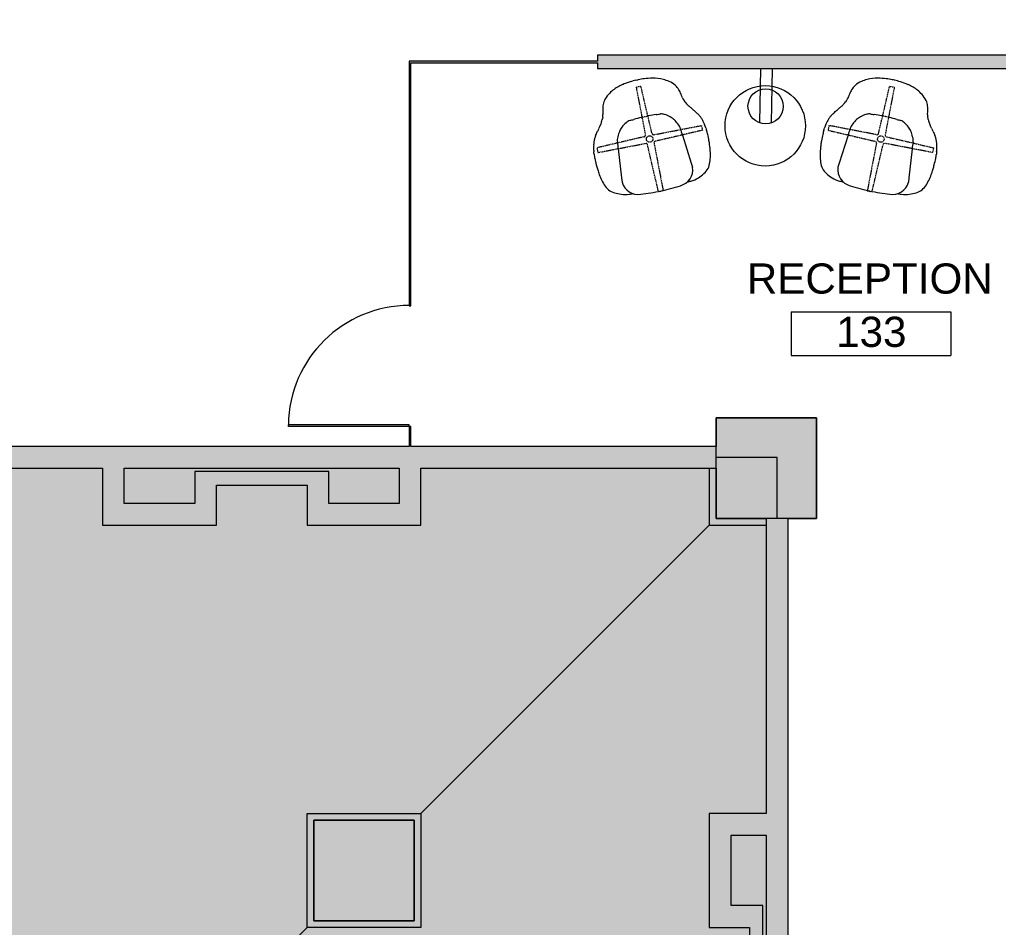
# Model space of a CAD drawing. Header units: inches. Extents: x 1 to 3682, y -575 to 495.
# Drawn here: x 1253 to 1545, y -209.4 to 61.4 of the extents above; entities that cross this region are included whole.
import ezdxf

# ---------------------------------------------------------------- set-up
doc = ezdxf.new("R2010")
doc.units = ezdxf.units.IN
doc.header["$MEASUREMENT"] = 0
doc.linetypes.add('Dash', pattern=[0.25, 0.125, -0.125])
for name, color, linetype, lineweight in [('1900 Gallows 2nd Floor_For Revit_dwg', 8, 'Continuous', 9), ('A-ANNO-NOTE', 131, 'Continuous', 20), ('A-AREA-IDEN', 2, 'Continuous', 20), ('A-Cols-Bldg', 7, 'Continuous', 9), ('A-DETL-GENF', 92, 'Continuous', 9), ('A-DETL-MEDM', 33, 'Continuous', 9), ('A-DOOR', 31, 'Continuous', 13), ('A-WALL', 113, 'Continuous', 50), ('A-Wall-Bldg', 7, 'Continuous', 9), ('A-WALL-PATT', 111, 'Continuous', 13), ('I-FURN', 30, 'Continuous', 9), ('I-FURN-HDLN', 30, 'Continuous', 9), ('I-WALL', 2, 'Continuous', 13), ('PE0', 7, 'Continuous', 9)]:
    doc.layers.add(name, color=color, linetype=linetype, lineweight=lineweight)
doc.styles.add('Arial', font='arial.ttf', dxfattribs={"height": 9})

# ---------------------------------------------------------------- blocks, each defined once
blk = doc.blocks.new('Single-Glass - No Frame - 36_ x 96_-1520974-New Construction - Tel_Data_Elec Plan')
at = {"layer": 'A-DOOR', "color": 250, "lineweight": 20}
for p, q in [((17.5, -0.25), (17.5, -36.31)), ((18, -0.25), (17.5, -0.25)), ((18, -0.25), (18, -36.31)), ((18, -36.31), (17.5, -36.31))]:
    blk.add_line(p, q, dxfattribs=at)
at = {"layer": 'A-DOOR', "lineweight": 9}
blk.add_arc((18, -0.25), 36.07, 180, 269.2057, dxfattribs=at)
blk = doc.blocks.new('Chairs - Lounge 5-1532789-New Construction - Tel_Data_Elec Plan')
at = {"layer": 'I-FURN'}
for p, q in [((-10.62, 9.62), (-10.76, 10.91)), ((-9.77, 0.87), (-10.62, 9.62)), ((9.78, 0.87), (10.62, 9.62)), ((10.62, 9.62), (10.77, 10.91)), ((-0.35, -18.02), (0, -18.02)), ((0, -18.02), (0.36, -18.02))]:
    blk.add_line(p, q, dxfattribs=at)
for centre, radius, start, end in [((-9.05, 6.89), 7.94, 92.6826, 110.2846), ((-5.77, 10.54), 5.01, 93.2411, 175.7892), ((3.4, -161.26), 176.55, 93.7723, 94.1623), ((0.9, -61.11), 76.97, 90.6716, 95.1866), ((-0.9, -61.11), 76.97, 84.8134, 89.3284), ((5.77, 10.54), 5.01, 4.2108, 86.7589), ((-3.39, -161.26), 176.55, 85.8377, 86.2277), ((9.05, 6.89), 7.94, 69.7154, 87.3174), ((-10.5, 8.55), 5.96, 141.7667, 160.9253), ((-10.99, 8.55), 5.58, 118.3281, 138.6533), ((-7.24, 2.51), 12.68, 111.0664, 120.2916), ((7.25, 2.51), 12.68, 59.7084, 68.9336), ((11, 8.55), 5.58, 41.3467, 61.6719), ((10.5, 8.55), 5.96, 19.0747, 38.2333), ((3.01, 3.88), 20.25, 160.9253, 166.3571), ((-3, 3.88), 20.25, 13.6429, 19.0747), ((12.18, 3.21), 29.38, 173.0766, 175.5857), ((2.72, 4.44), 19.85, 167.7343, 173.2992), ((-2.72, 4.44), 19.85, 6.7008, 12.2657), ((-12.17, 3.21), 29.38, 4.4143, 6.9234), ((19.68, 2.7), 36.9, 177.6984, 180.6951), ((18.73, 2.7), 35.95, 175.5783, 177.6291), ((-18.72, 2.7), 35.95, 2.3709, 4.4217), ((-19.68, 2.7), 36.9, 359.3049, 2.3016), ((-6.26, 2.1), 10.96, 179.1721, 185.9078), ((-50.12, -2.44), 33.14, 4.6808, 5.9078), ((-8.65, 0.96), 8.47, 184.6808, 192.6918), ((-19.32, -0.95), 9.72, 359.2667, 10.7888), ((19.32, -0.95), 9.72, 169.2112, 180.7333), ((8.65, 0.96), 8.47, 347.3082, 355.3192), ((50.13, -2.44), 33.14, 174.0922, 175.3192), ((6.26, 2.1), 10.96, 354.0922, 0.8279), ((-3.99, 1.63), 13.17, 191.1033, 195.2287), ((-6.68, 0.88), 10.38, 195.109, 200.352), ((-9.38, -0.13), 7.5, 200.2899, 207.5282), ((-6.83, -1.11), 2.77, 179.2667, 213.6939), ((-1.84, 0.4), 7.9, 202.6605, 215.2428), ((1.85, 0.4), 7.9, 324.7572, 337.3395), ((6.84, -1.11), 2.77, 326.3061, 0.7333), ((9.38, -0.13), 7.5, 332.4718, 339.7101), ((6.68, 0.88), 10.38, 339.648, 344.891), ((4, 1.63), 13.17, 344.7713, 348.8967), ((-9.63, -0.27), 7.22, 207.517, 214.8973), ((-75.32, -48.99), 74.57, 35.7626, 36.7288), ((22.1, 20.9), 45.32, 215.4857, 216.8552), ((-2.06, 0.44), 7.75, 216.405, 226.8798), ((-3.05, -0.53), 6.36, 227.3982, 243.7253), ((3.05, -0.53), 6.36, 296.2747, 312.6018), ((2.06, 0.44), 7.75, 313.1202, 323.595), ((-22.1, 20.9), 45.32, 323.1448, 324.5143), ((75.32, -48.99), 74.57, 143.2712, 144.2374), ((9.63, -0.27), 7.22, 325.1027, 332.483), ((90.74, 72.35), 131.11, 216.8552, 217.307), ((-20.47, -12.41), 8.73, 30.4878, 37.4014), ((-19.69, -11.73), 7.71, 23.3603, 29.0788), ((-9.14, -7.5), 3.67, 198.5804, 208.6644), ((-4, -2.81), 3.91, 241.4221, 259.5431), ((-6.59, -60.09), 53.47, 86.5847, 87.9766), ((-1.28, 14.25), 21.07, 264.2082, 270.411), ((1.29, 14.25), 21.07, 269.589, 275.7918), ((6.6, -60.09), 53.47, 92.0234, 93.4153), ((4, -2.81), 3.91, 280.4569, 298.5779), ((9.14, -7.5), 3.67, 331.3356, 341.4196), ((19.69, -11.73), 7.71, 150.9212, 156.6397), ((20.48, -12.41), 8.73, 142.5986, 149.5122), ((-90.74, 72.35), 131.11, 322.693, 323.1448), ((-13.84, -10.16), 1.73, 4.4573, 31.3263), ((46.9, -3.44), 59.38, 186.3688, 186.6609), ((0.77, -8.8), 12.94, 186.7934, 190.4078), ((-1.51, -9.17), 10.63, 190.6568, 198.6837), ((1.51, -9.17), 10.63, 341.3163, 349.3432), ((-0.77, -8.8), 12.94, 349.5922, 353.2066), ((-46.9, -3.44), 59.38, 353.3391, 353.6312), ((13.84, -10.16), 1.73, 148.6737, 175.5427), ((-7.11, -11.26), 4.65, 196.361, 217.0092), ((-4.85, -9.38), 7.59, 218.1009, 234.5863), ((4.86, -9.38), 7.59, 305.4137, 321.8991), ((7.12, -11.26), 4.65, 322.9908, 343.639), ((-3.85, -8.5), 8.89, 232.637, 244.4237), ((-1.43, -3.02), 14.89, 245.1103, 257.7764), ((1.43, -3.02), 14.89, 282.2236, 294.8897), ((3.86, -8.5), 8.89, 295.5763, 307.363), ((-0.95, -1.12), 16.84, 257.5389, 265.9103), ((-0.21, 0.89), 18.91, 264.1249, 269.5784), ((0.22, 0.89), 18.91, 270.4216, 275.8751), ((0.95, -1.12), 16.84, 274.0897, 282.4611)]:
    blk.add_arc(centre, radius, start, end, dxfattribs=at)
at = {"layer": 'I-FURN-HDLN', "linetype": 'Dash'}
for p, q in [((-0.72, 15.94), (-1.01, 1.43)), ((0.72, 15.94), (-0.72, 15.94)), ((1.01, 1.43), (0.72, 15.94)), ((-15.94, 0.72), (-1.44, 1.01)), ((-15.94, -0.72), (-15.94, 0.72)), ((15.94, 0.72), (1.44, 1.01)), ((15.94, -0.72), (15.94, 0.72)), ((-1.44, -1.01), (-15.94, -0.72)), ((-0.72, -15.94), (-1.01, -1.43)), ((1.01, -1.43), (0.72, -15.94)), ((1.44, -1.01), (15.94, -0.72)), ((-1.13, -6.82), (0, -6.84)), ((0, -6.84), (1.14, -6.82)), ((0.72, -15.94), (-0.72, -15.94))]:
    blk.add_line(p, q, dxfattribs=at)
blk.add_circle((0, 0), 0.97, dxfattribs=at)
for centre, radius, start, end in [((-1.45, 1.45), 0.439, 271.6155, 358.3845), ((1.45, 1.45), 0.439, 181.5872, 268.4379), ((-1.47, -1.47), 0.462, 4.1793, 85.8041), ((1.45, -1.45), 0.439, 91.5621, 178.4128)]:
    blk.add_arc(centre, radius, start, end, dxfattribs=at)
blk = doc.blocks.new('Table - Circle - Adjustable Size - Table - Circle - Adjustable Size-643180-New Construction - Tel_Data_Elec Plan')
at = {"layer": 'I-FURN'}
blk.add_circle((0, 0), 12, dxfattribs=at)
blk = doc.blocks.new('Chairs - Lounge 5-553627-New Construction - Tel_Data_Elec Plan')
at = {"layer": 'I-FURN'}
for p, q in [((-0.35, 18.02), (0, 18.02)), ((0, 18.02), (0.36, 18.02)), ((-9.77, -0.87), (-10.62, -9.62)), ((9.78, -0.87), (10.62, -9.62)), ((-10.62, -9.62), (-10.76, -10.91)), ((10.62, -9.62), (10.77, -10.91))]:
    blk.add_line(p, q, dxfattribs=at)
for centre, radius, start, end in [((-1.43, 3.02), 14.89, 102.2236, 114.8897), ((-0.95, 1.12), 16.84, 94.0897, 102.4611), ((-0.21, -0.89), 18.91, 90.4216, 95.8751), ((0.22, -0.89), 18.91, 84.1249, 89.5784), ((0.95, 1.12), 16.84, 77.5389, 85.9103), ((1.43, 3.02), 14.89, 65.1103, 77.7764), ((-4.85, 9.38), 7.59, 125.4137, 141.8991), ((-3.85, 8.5), 8.89, 115.5763, 127.363), ((3.86, 8.5), 8.89, 52.637, 64.4237), ((4.86, 9.38), 7.59, 38.1009, 54.5863), ((-1.51, 9.17), 10.63, 161.3163, 169.3432), ((-7.11, 11.26), 4.65, 142.9908, 163.639), ((7.12, 11.26), 4.65, 16.361, 37.0092), ((1.51, 9.17), 10.63, 10.6568, 18.6837), ((-9.14, 7.5), 3.67, 151.3356, 161.4196), ((-13.84, 10.16), 1.73, 328.6737, 355.5427), ((46.9, 3.44), 59.38, 173.3391, 173.6312), ((0.77, 8.8), 12.94, 169.5922, 173.2066), ((-0.77, 8.8), 12.94, 6.7934, 10.4078), ((-46.9, 3.44), 59.38, 6.3688, 6.6609), ((13.84, 10.16), 1.73, 184.4573, 211.3263), ((9.14, 7.5), 3.67, 18.5804, 28.6644), ((22.1, -20.9), 45.32, 143.1448, 144.5143), ((90.74, -72.35), 131.11, 142.693, 143.1448), ((-20.47, 12.41), 8.73, 322.5986, 329.5122), ((-19.69, 11.73), 7.71, 330.9212, 336.6397), ((-3.05, 0.53), 6.36, 116.2747, 132.6018), ((-4, 2.81), 3.91, 100.4569, 118.5779), ((-6.59, 60.09), 53.47, 272.0234, 273.4153), ((-1.28, -14.25), 21.07, 89.589, 95.7918), ((1.29, -14.25), 21.07, 84.2082, 90.411), ((6.6, 60.09), 53.47, 266.5847, 267.9766), ((4, 2.81), 3.91, 61.4221, 79.5431), ((3.05, 0.53), 6.36, 47.3982, 63.7253), ((19.69, 11.73), 7.71, 203.3603, 209.0788), ((20.48, 12.41), 8.73, 210.4878, 217.4014), ((-90.74, -72.35), 131.11, 36.8552, 37.307), ((-22.1, -20.9), 45.32, 35.4857, 36.8552), ((-9.38, 0.13), 7.5, 152.4718, 159.7101), ((-9.63, 0.27), 7.22, 145.1027, 152.483), ((-75.32, 48.99), 74.57, 323.2712, 324.2374), ((-1.84, -0.4), 7.9, 144.7572, 157.3395), ((-2.06, -0.44), 7.75, 133.1202, 143.595), ((2.06, -0.44), 7.75, 36.405, 46.8798), ((1.85, -0.4), 7.9, 22.6605, 35.2428), ((75.32, 48.99), 74.57, 215.7626, 216.7288), ((9.63, 0.27), 7.22, 27.517, 34.8973), ((9.38, 0.13), 7.5, 20.2899, 27.5282), ((-8.65, -0.96), 8.47, 167.3082, 175.3192), ((-3.99, -1.63), 13.17, 164.7713, 168.8967), ((-6.68, -0.88), 10.38, 159.648, 164.891), ((-19.32, 0.95), 9.72, 349.2112, 0.7333), ((-6.83, 1.11), 2.77, 146.3061, 180.7333), ((6.84, 1.11), 2.77, 359.2667, 33.6939), ((19.32, 0.95), 9.72, 179.2667, 190.7888), ((6.68, -0.88), 10.38, 15.109, 20.352), ((4, -1.63), 13.17, 11.1033, 15.2287), ((8.65, -0.96), 8.47, 4.6808, 12.6918), ((-6.26, -2.1), 10.96, 174.0922, 180.8279), ((19.68, -2.7), 36.9, 179.3049, 182.3016), ((-50.12, 2.44), 33.14, 354.0922, 355.3192), ((50.13, 2.44), 33.14, 184.6808, 185.9078), ((6.26, -2.1), 10.96, 359.1721, 5.9078), ((-19.68, -2.7), 36.9, 357.6984, 0.6951), ((18.73, -2.7), 35.95, 182.3709, 184.4217), ((12.18, -3.21), 29.38, 184.4143, 186.9234), ((-12.17, -3.21), 29.38, 353.0766, 355.5857), ((-18.72, -2.7), 35.95, 355.5783, 357.6291), ((2.72, -4.44), 19.85, 186.7008, 192.2657), ((3.01, -3.88), 20.25, 193.6429, 199.0747), ((-3, -3.88), 20.25, 340.9253, 346.3571), ((-2.72, -4.44), 19.85, 347.7343, 353.2992), ((-10.5, -8.55), 5.96, 199.0747, 218.2333), ((-5.77, -10.54), 5.01, 184.2108, 266.7589), ((5.77, -10.54), 5.01, 273.2411, 355.7892), ((10.5, -8.55), 5.96, 321.7667, 340.9253), ((-10.99, -8.55), 5.58, 221.3467, 241.6719), ((-7.24, -2.51), 12.68, 239.7084, 248.9336), ((-9.05, -6.89), 7.94, 249.7154, 267.3174), ((9.05, -6.89), 7.94, 272.6826, 290.2846), ((7.25, -2.51), 12.68, 291.0664, 300.2916), ((11, -8.55), 5.58, 298.3281, 318.6533), ((3.4, 161.26), 176.55, 265.8377, 266.2277), ((0.9, 61.11), 76.97, 264.8134, 269.3284), ((-0.9, 61.11), 76.97, 270.6716, 275.1866), ((-3.39, 161.26), 176.55, 273.7723, 274.1623)]:
    blk.add_arc(centre, radius, start, end, dxfattribs=at)
at = {"layer": 'I-FURN-HDLN', "linetype": 'Dash'}
for p, q in [((-0.72, 15.94), (-1.01, 1.43)), ((0.72, 15.94), (-0.72, 15.94)), ((1.01, 1.43), (0.72, 15.94)), ((-1.13, 6.82), (0, 6.84)), ((0, 6.84), (1.14, 6.82)), ((-1.44, 1.01), (-15.94, 0.72)), ((-15.94, 0.72), (-15.94, -0.72)), ((1.44, 1.01), (15.94, 0.72)), ((15.94, 0.72), (15.94, -0.72)), ((-15.94, -0.72), (-1.44, -1.01)), ((-0.72, -15.94), (-1.01, -1.43)), ((1.01, -1.43), (0.72, -15.94)), ((15.94, -0.72), (1.44, -1.01)), ((0.72, -15.94), (-0.72, -15.94))]:
    blk.add_line(p, q, dxfattribs=at)
blk.add_circle((0, 0), 0.97, dxfattribs=at)
for centre, radius, start, end in [((-1.47, 1.47), 0.462, 274.1959, 355.8207), ((1.45, 1.45), 0.439, 181.5872, 268.4379), ((-1.45, -1.45), 0.439, 1.6155, 88.3845), ((1.45, -1.45), 0.439, 91.5621, 178.4128)]:
    blk.add_arc(centre, radius, start, end, dxfattribs=at)
blk = doc.blocks.new('1900 Gallows 2nd Floor_For Revit_dwg-1510351-New Construction - Tel_Data_Elec Plan')
at = {"layer": 'A-Cols-Bldg', "flags": 128}
for points in [[(1357, 1210.19), (1357, 1218.69), (1387, 1218.69)], [(1387, 1218.69), (1387, 1188.69), (1378.5, 1188.69)], [(1372, 1188.69), (1357, 1188.69), (1357, 1203.69)]]:
    blk.add_lwpolyline(points, dxfattribs=at)
for points in [[(1235, 1100.69), (1269, 1100.69), (1269, 1066.69), (1235, 1066.69)], [(1237, 1098.69), (1267, 1098.69), (1267, 1068.69), (1237, 1068.69)]]:
    blk.add_lwpolyline(points, close=True, dxfattribs=at)
at = {"layer": 'A-Wall-Bldg', "flags": 128}
blk.add_lwpolyline([(1355, 1203.69), (1355, 1186.69), (1372, 1186.69)], dxfattribs=at)
at = {"layer": 'PE0'}
for p, q in [((1269, 1100.69), (1355, 1186.69)), ((1029, 860.69), (1235, 1066.69))]:
    blk.add_line(p, q, dxfattribs=at)
blk = doc.blocks.new('FORM Room Tag - Name _ Number-61107-New Construction - Tel_Data_Elec Plan')
at = {"layer": 'A-AREA-IDEN'}
for p, q in [((-0.2444, -0.0231), (-0.2444, -0.1589)), ((-0.2444, -0.0231), (0.2515, -0.0231)), ((0.2515, -0.0231), (0.2515, -0.1589)), ((-0.2444, -0.1589), (0.2515, -0.1589))]:
    blk.add_line(p, q, dxfattribs=at)

msp = doc.modelspace()

# ---------------------------------------------------------------- hatches: boundary and pattern name
at = {"layer": 'A-DETL-GENF'}
h = msp.add_hatch(color=55, dxfattribs=at)
h.paths.add_polyline_path([(1490.76, -567.44), (1490.76, -537.44), (1460.76, -537.44), (1460.76, -567.44), (1482.26, -567.44)], flags=0)
h.paths.add_polyline_path([(1370.76, -567.44), (1370.76, -537.44), (1340.76, -537.44), (1340.76, -567.44)], flags=0)
h.paths.add_polyline_path([(980.76, -567.44), (1010.76, -567.44), (1010.76, -537.44), (980.76, -537.44)], flags=0)
h.paths.add_polyline_path([(1100.76, -567.44), (1130.76, -567.44), (1130.76, -537.44), (1100.76, -537.44), (1100.76, -554.75)], flags=0)
h.paths.add_polyline_path([(1370.76, -447.44), (1370.76, -417.44), (1340.76, -417.44), (1340.76, -447.44)], flags=0)
h.paths.add_polyline_path([(2570.76, -447.44), (2570.76, -398.44), (2540.76, -398.44), (2540.76, -447.44)], flags=0)
h.paths.add_polyline_path([(1002.26, -447.44), (1010.76, -447.44), (1010.76, -417.44), (980.76, -417.44), (980.76, -447.44), (995.76, -447.44)], flags=0)
h.paths.add_polyline_path([(1130.76, -447.44), (1130.76, -417.44), (1100.76, -417.44), (1100.76, -447.44)], flags=0)
h.paths.add_polyline_path([(2450.76, -447.44), (2450.76, -424.44), (2420.76, -424.44), (2420.76, -447.44), (2424.76, -447.44)], flags=0)
h.paths.add_polyline_path([(2690.76, -447.44), (2690.76, -424.44), (2660.76, -424.44), (2660.76, -447.44), (2664.76, -447.44)], flags=0)
h.paths.add_polyline_path([(2810.76, -447.44), (2810.76, -417.44), (2780.76, -417.44), (2780.76, -447.44)], flags=0)
h.paths.add_polyline_path([(1730.76, -447.44), (1730.76, -424.44), (1700.76, -424.44), (1700.76, -447.44), (1704.76, -447.44)], flags=0)
h.paths.add_polyline_path([(1850.76, -447.44), (1850.76, -398.44), (1820.76, -398.44), (1820.76, -447.44)], flags=0)
h.paths.add_polyline_path([(1944.76, -447.44), (1970.76, -447.44), (1970.76, -424.44), (1940.76, -424.44), (1940.76, -447.44)], flags=0)
h.paths.add_polyline_path([(2090.76, -447.44), (2090.76, -398.44), (2060.76, -398.44), (2060.76, -447.44)], flags=0)
h.paths.add_polyline_path([(2210.76, -447.44), (2210.76, -424.44), (2180.76, -424.44), (2180.76, -447.44), (2184.76, -447.44)], flags=0)
h.paths.add_polyline_path([(2330.76, -447.44), (2330.76, -398.44), (2300.76, -398.44), (2300.76, -447.44)], flags=0)
h.paths.add_polyline_path([(1460.76, -447.44), (1490.76, -447.44), (1490.76, -417.44), (1460.76, -417.44)], flags=0)
h.paths.add_polyline_path([(1610.76, -447.44), (1610.76, -398.44), (1580.76, -398.44), (1580.76, -447.44)], flags=0)
h.paths.add_polyline_path([(2787.76, -327.44), (2810.76, -327.44), (2810.76, -297.44), (2787.76, -297.44)], flags=0)
h.paths.add_polyline_path([(1369.26, -207.44), (1370.76, -207.44), (1370.76, -177.44), (1340.76, -177.44), (1340.76, -207.44), (1366.26, -207.44)], flags=0)
h.paths.add_polyline_path([(2787.85, -207.44), (2810.76, -207.44), (2810.76, -177.44), (2761.76, -177.44), (2761.76, -207.44)], flags=0)
h.paths.add_polyline_path([(1130.76, -207.44), (1130.76, -177.44), (1100.76, -177.44), (1100.76, -207.44)], flags=0)
h.paths.add_polyline_path([(2544.76, -185.44), (2547.76, -185.44), (2547.76, -155.82), (2519.76, -155.82), (2519.76, -185.44), (2540.76, -185.44)], flags=0)
h.paths.add_polyline_path([(2300.76, -184.44), (2341.76, -184.44), (2341.76, -160.44), (2299.76, -160.44), (2299.76, -184.44)], flags=0)
h.paths.add_polyline_path([(2059.76, -184.44), (2087.76, -184.44), (2087.76, -160.44), (2059.76, -160.44), (2059.76, -180.69)], flags=0)
h.paths.add_polyline_path([(1824.76, -184.44), (1847.76, -184.44), (1847.76, -160.44), (1820.26, -160.44), (1820.26, -184.44), (1824.26, -184.44)], flags=0)
h.paths.add_polyline_path([(1604.51, -184.44), (1607.76, -184.44), (1607.76, -158.19), (1580.26, -158.19), (1580.26, -184.44)], flags=0)
h.paths.add_polyline_path([(1490.76, -87.44), (1490.76, -57.44), (1460.76, -57.44), (1460.76, -87.44), (1482.26, -87.44)], flags=0)
h.paths.add_polyline_path([(989.26, -87.44), (1010.76, -87.44), (1010.76, -57.44), (980.76, -57.44), (980.76, -87.44), (988.51, -87.44)], flags=0)
h.paths.add_polyline_path([(2810.76, -87.44), (2810.76, -57.44), (2787.76, -57.44), (2787.76, -87.44), (2787.85, -87.44)], flags=0)
h.paths.add_polyline_path([(2761.76, 32.56), (2810.76, 32.56), (2810.76, 62.56), (2761.76, 62.56)], flags=0)
h.paths.add_polyline_path([(2307.26, 112.18), (2327.76, 112.18), (2327.76, 136.18), (2303.76, 136.18), (2303.76, 112.18)], flags=0)
h.paths.add_polyline_path([(2547.76, 112.18), (2547.76, 136.18), (2523.76, 136.18), (2523.76, 112.18)], flags=0)
h.paths.add_polyline_path([(2810.76, 152.56), (2810.76, 182.56), (2787.76, 182.56), (2787.76, 152.56)], flags=0)
h.paths.add_polyline_path([(2787.76, 272.56), (2810.76, 272.56), (2810.76, 302.56), (2787.76, 302.56)], flags=0)
h.paths.add_polyline_path([(2547.76, 318.93), (2547.76, 342.93), (2523.76, 342.93), (2523.76, 318.93), (2527.76, 318.93)], flags=0)
h.paths.add_polyline_path([(2321.01, 318.93), (2327.76, 318.93), (2327.76, 342.93), (2303.76, 342.93), (2303.76, 318.93), (2320.51, 318.93)], flags=0)
h.paths.add_polyline_path([(2800.51, 392.56), (2810.76, 392.56), (2810.76, 422.56), (2761.76, 422.56), (2761.76, 392.56), (2797.76, 392.56)], flags=0)
h = msp.add_hatch(color=9, dxfattribs=at)
h.paths.add_polyline_path([(1010.76, -554.75), (1100.76, -554.75), (1100.76, -537.44), (1130.76, -537.44), (1130.76, -554.75), (1340.76, -554.75), (1340.76, -537.44), (1370.76, -537.44), (1370.76, -554.75), (1460.76, -554.75), (1460.76, -537.44), (1479.01, -537.44), (1479.01, -447.44), (1460.76, -447.44), (1460.76, -417.44), (1469.26, -417.44), (1469.26, -389.44), (1458.76, -389.44), (1458.76, -355.44), (1475.76, -355.44), (1475.76, -269.44), (1458.76, -269.44), (1458.76, -235.44), (1470.76, -235.44), (1470.76, -209.44), (1458.76, -209.44), (1458.76, -175.44), (1475.76, -175.44), (1475.76, -87.44), (1460.76, -87.44), (1460.76, -72.44), (1372.76, -72.44), (1372.76, -89.44), (1338.76, -89.44), (1338.76, -77.44), (1311.76, -77.44), (1311.76, -89.44), (1277.76, -89.44), (1277.76, -72.44), (1193.76, -72.44), (1193.76, -89.44), (1159.76, -89.44), (1159.76, -77.44), (1132.76, -77.44), (1132.76, -89.44), (1098.76, -89.44), (1098.76, -72.44), (1010.76, -72.44), (1010.76, -87.44), (995.76, -87.44), (995.76, -175.44), (1012.76, -175.44), (1012.76, -209.44), (1000.76, -209.44), (1000.76, -235.44), (1012.76, -235.44), (1012.76, -269.44), (995.76, -269.44), (995.76, -355.44), (1012.76, -355.44), (1012.76, -389.44), (1002.26, -389.44), (1002.26, -417.44), (1010.76, -417.44), (1010.76, -447.44), (995.76, -447.44), (995.76, -537.44), (1010.76, -537.44)], flags=0)
h.paths.add_polyline_path([(1340.76, -447.44), (1340.76, -417.44), (1370.76, -417.44), (1370.76, -447.44)], flags=0)
h.paths.add_polyline_path([(1130.76, -447.44), (1100.76, -447.44), (1100.76, -417.44), (1130.76, -417.44)], flags=0)
h.paths.add_polyline_path([(1469.26, -382.94), (1475.76, -382.94), (1475.76, -361.94), (1465.26, -361.94), (1465.26, -382.94)], flags=0)
h.paths.add_polyline_path([(1002.26, -382.94), (1006.26, -382.94), (1006.26, -361.94), (995.76, -361.94), (995.76, -382.94)], flags=0)
h.paths.add_polyline_path([(1006.26, -262.94), (1006.26, -241.94), (996.76, -241.94), (996.76, -202.94), (1006.26, -202.94), (1006.26, -181.94), (995.76, -181.94), (995.76, -262.94), (1000.76, -262.94)], flags=0)
h.paths.add_polyline_path([(1475.76, -262.94), (1475.76, -181.94), (1465.26, -181.94), (1465.26, -202.94), (1474.76, -202.94), (1474.76, -241.94), (1465.26, -241.94), (1465.26, -262.94)], flags=0)
h.paths.add_polyline_path([(1340.76, -207.44), (1340.76, -177.44), (1370.76, -177.44), (1370.76, -207.44), (1345.26, -207.44)], flags=0)
h.paths.add_polyline_path([(1100.76, -207.44), (1100.76, -177.44), (1130.76, -177.44), (1130.76, -207.44)], flags=0)
h.paths.add_polyline_path([(1345.26, -82.94), (1366.26, -82.94), (1366.26, -72.44), (1284.26, -72.44), (1284.26, -82.94), (1305.26, -82.94), (1305.26, -73.44), (1345.26, -73.44), (1345.26, -77.44)], flags=0)
h.paths.add_polyline_path([(1166.26, -82.94), (1187.26, -82.94), (1187.26, -72.44), (1105.26, -72.44), (1105.26, -82.94), (1126.26, -82.94), (1126.26, -73.44), (1166.26, -73.44), (1166.26, -77.44)], flags=0)
at = {"layer": 'A-WALL-PATT'}
for points in [[(2049.88, 46.81), (2275.76, 46.81), (2275.76, 50.81), (1425.38, 50.81), (1425.38, 46.81), (2045.88, 46.81)], [(1418.51, 48.56), (1425.38, 48.56), (1425.38, 49.06), (1369.76, 49.06), (1369.76, 48.56)], [(1460.76, -72.44), (1460.76, -65.94), (1010.76, -65.94), (1010.76, -72.44), (1418.51, -72.44)], [(1277.76, -82.94), (1284.26, -82.94), (1284.26, -72.44), (1277.76, -72.44), (1277.76, -80.93)], [(1372.76, -89.44), (1372.76, -72.44), (1366.26, -72.44), (1366.26, -89.44), (1369.76, -89.44)], [(1305.26, -89.44), (1311.76, -89.44), (1311.76, -73.44), (1305.26, -73.44), (1305.26, -82.94)], [(1338.76, -77.44), (1338.76, -73.44), (1311.76, -73.44), (1311.76, -77.44)], [(1338.76, -89.44), (1345.26, -89.44), (1345.26, -73.44), (1338.76, -73.44), (1338.76, -83.86)], [(1305.26, -89.44), (1305.26, -82.94), (1277.76, -82.94), (1277.76, -89.44)], [(1366.26, -89.44), (1366.26, -82.94), (1345.26, -82.94), (1345.26, -89.44)], [(1482.26, -417.44), (1482.26, -87.44), (1475.76, -87.44), (1475.76, -417.44)], [(1465.26, -181.94), (1475.76, -181.94), (1475.76, -175.44), (1458.76, -175.44), (1458.76, -181.94), (1460.76, -181.94)], [(1465.26, -202.94), (1465.26, -181.94), (1458.76, -181.94), (1458.76, -202.94)], [(1470.76, -209.44), (1474.76, -209.44), (1474.76, -202.94), (1458.76, -202.94), (1458.76, -209.44), (1465.26, -209.44)], [(1471.32, -235.44), (1474.76, -235.44), (1474.76, -209.44), (1470.76, -209.44), (1470.76, -235.44)]]:
    msp.add_hatch(color=8, dxfattribs=at).paths.add_polyline_path(points, flags=0)
h = msp.add_hatch(color=8, dxfattribs=at)
h.paths.add_polyline_path([(1369.26, -65.94), (1369.76, -65.9), (1369.76, -59.94), (1369.26, -59.94), (1369.26, -64.86)], flags=0)
h.paths.add_polyline_path([(1369.26, -23.94), (1369.76, -23.94), (1369.76, 49.06), (1369.26, 49.06)], flags=0)

# ---------------------------------------------------------------- linework, layer by layer
at = {"layer": 'A-ANNO-NOTE'}
for p, q in [((1474.01, 46.84), (1473.72, 30.64)), ((1477.5, 46.78), (1477.2, 30.58))]:
    msp.add_line(p, q, dxfattribs=at)
msp.add_circle((1475.55, 35.56), 5.25, dxfattribs=at)
at = {"layer": 'A-DETL-MEDM', "lineweight": 20}
for p, q in [((1490.76, -57.44), (1460.76, -57.44)), ((1460.76, -57.44), (1460.76, -65.94)), ((1490.76, -87.44), (1490.76, -57.44)), ((1479.01, -69.19), (1460.76, -69.19)), ((1479.01, -87.44), (1479.01, -69.19)), ((1460.76, -72.44), (1460.76, -87.44)), ((1460.76, -87.44), (1475.76, -87.44)), ((1482.26, -87.44), (1490.76, -87.44)), ((1370.76, -177.44), (1340.76, -177.44)), ((1340.76, -177.44), (1340.76, -207.44)), ((1370.76, -207.44), (1370.76, -177.44)), ((1340.76, -207.44), (1370.76, -207.44))]:
    msp.add_line(p, q, dxfattribs=at)
at = {"layer": 'A-WALL', "color": 250, "lineweight": 20}
for p, q in [((2307.26, 50.81), (1425.38, 50.81)), ((1425.38, 50.81), (1425.38, 49.06)), ((1425.38, 48.56), (1425.38, 46.81)), ((1425.38, 46.81), (1655.76, 46.81)), ((1369.26, -65.94), (1101.01, -65.94)), ((1460.76, -65.94), (1369.76, -65.94)), ((1460.76, -72.44), (1460.76, -65.94)), ((1193.76, -72.44), (1277.76, -72.44)), ((1277.76, -72.44), (1277.76, -89.44)), ((1284.26, -72.44), (1366.26, -72.44)), ((1284.26, -82.94), (1284.26, -72.44)), ((1366.26, -72.44), (1366.26, -82.94)), ((1372.76, -72.44), (1460.76, -72.44)), ((1372.76, -89.44), (1372.76, -72.44)), ((1305.26, -73.44), (1305.26, -82.94)), ((1345.26, -73.44), (1305.26, -73.44)), ((1345.26, -82.94), (1345.26, -73.44)), ((1311.76, -89.44), (1311.76, -77.44)), ((1311.76, -77.44), (1338.76, -77.44)), ((1338.76, -77.44), (1338.76, -89.44)), ((1305.26, -82.94), (1284.26, -82.94)), ((1366.26, -82.94), (1345.26, -82.94)), ((1482.26, -87.44), (1475.76, -87.44)), ((1475.76, -87.44), (1475.76, -175.44)), ((1482.26, -243.69), (1482.26, -87.44)), ((1277.76, -89.44), (1311.76, -89.44)), ((1338.76, -89.44), (1372.76, -89.44)), ((1475.76, -175.44), (1458.76, -175.44)), ((1458.76, -175.44), (1458.76, -209.44)), ((1465.26, -181.94), (1475.76, -181.94)), ((1465.26, -202.94), (1465.26, -181.94)), ((1475.76, -181.94), (1475.76, -262.94)), ((1474.76, -202.94), (1465.26, -202.94)), ((1474.76, -241.94), (1474.76, -202.94)), ((1458.76, -209.44), (1470.76, -209.44)), ((1470.76, -209.44), (1470.76, -235.44))]:
    msp.add_line(p, q, dxfattribs=at)
at = {"layer": 'I-WALL', "color": 250, "lineweight": 20}
for p, q in [((1369.26, 49.06), (1369.26, -23.94)), ((1425.38, 49.06), (1369.26, 49.06)), ((1369.76, -23.94), (1369.76, 48.56)), ((1369.76, 48.56), (1425.38, 48.56)), ((1369.26, -23.94), (1369.76, -23.94)), ((1369.76, -59.94), (1369.26, -59.94)), ((1369.26, -59.94), (1369.26, -65.94)), ((1369.76, -65.94), (1369.76, -59.94))]:
    msp.add_line(p, q, dxfattribs=at)

# ---------------------------------------------------------------- block references
at = {"layer": '1900 Gallows 2nd Floor_For Revit_dwg', "color": 7}
msp.add_blockref('1900 Gallows 2nd Floor_For Revit_dwg-1510351-New Construction - Tel_Data_Elec Plan', (103.76, -1276.13), dxfattribs=at)
at = {"layer": 'A-AREA-IDEN', "xscale": 95.99999999999994, "yscale": 95.99999999999994, "zscale": 95.99999999999994}
msp.add_blockref('FORM Room Tag - Name _ Number-61107-New Construction - Tel_Data_Elec Plan', (1506.62, -23.51), dxfattribs=at)
at = {"layer": 'A-DOOR', "rotation": 269.9999999999999}
msp.add_blockref('Single-Glass - No Frame - 36_ x 96_-1520974-New Construction - Tel_Data_Elec Plan', (1369.51, -41.94), dxfattribs=at)
at = {"layer": 'I-FURN'}
for name, p, rotation in [('Chairs - Lounge 5-553627-New Construction - Tel_Data_Elec Plan', (1440.98, 25.79), 12.04547232296465), ('Chairs - Lounge 5-1532789-New Construction - Tel_Data_Elec Plan', (1509.92, 25.79), 167.9545276770353), ('Table - Circle - Adjustable Size - Table - Circle - Adjustable Size-643180-New Construction - Tel_Data_Elec Plan', (1475.45, 29.74), 135.0000000000002)]:
    msp.add_blockref(name, p, dxfattribs=dict(at, rotation=rotation))

# ---------------------------------------------------------------- texts
at = {"layer": 'A-AREA-IDEN', "lineweight": 9, "char_height": 9, "attachment_point": 2, "line_spacing_factor": 0.941778, "style": 'Arial'}
for s, insert, width in [('RECEPTION', (1506.63, -11.33), 87.4881), ('133', (1507.09, -27.23), 25.1225)]:
    msp.add_mtext(s, dxfattribs=dict(at, insert=insert, width=width))

doc.saveas('drawing.dxf')
